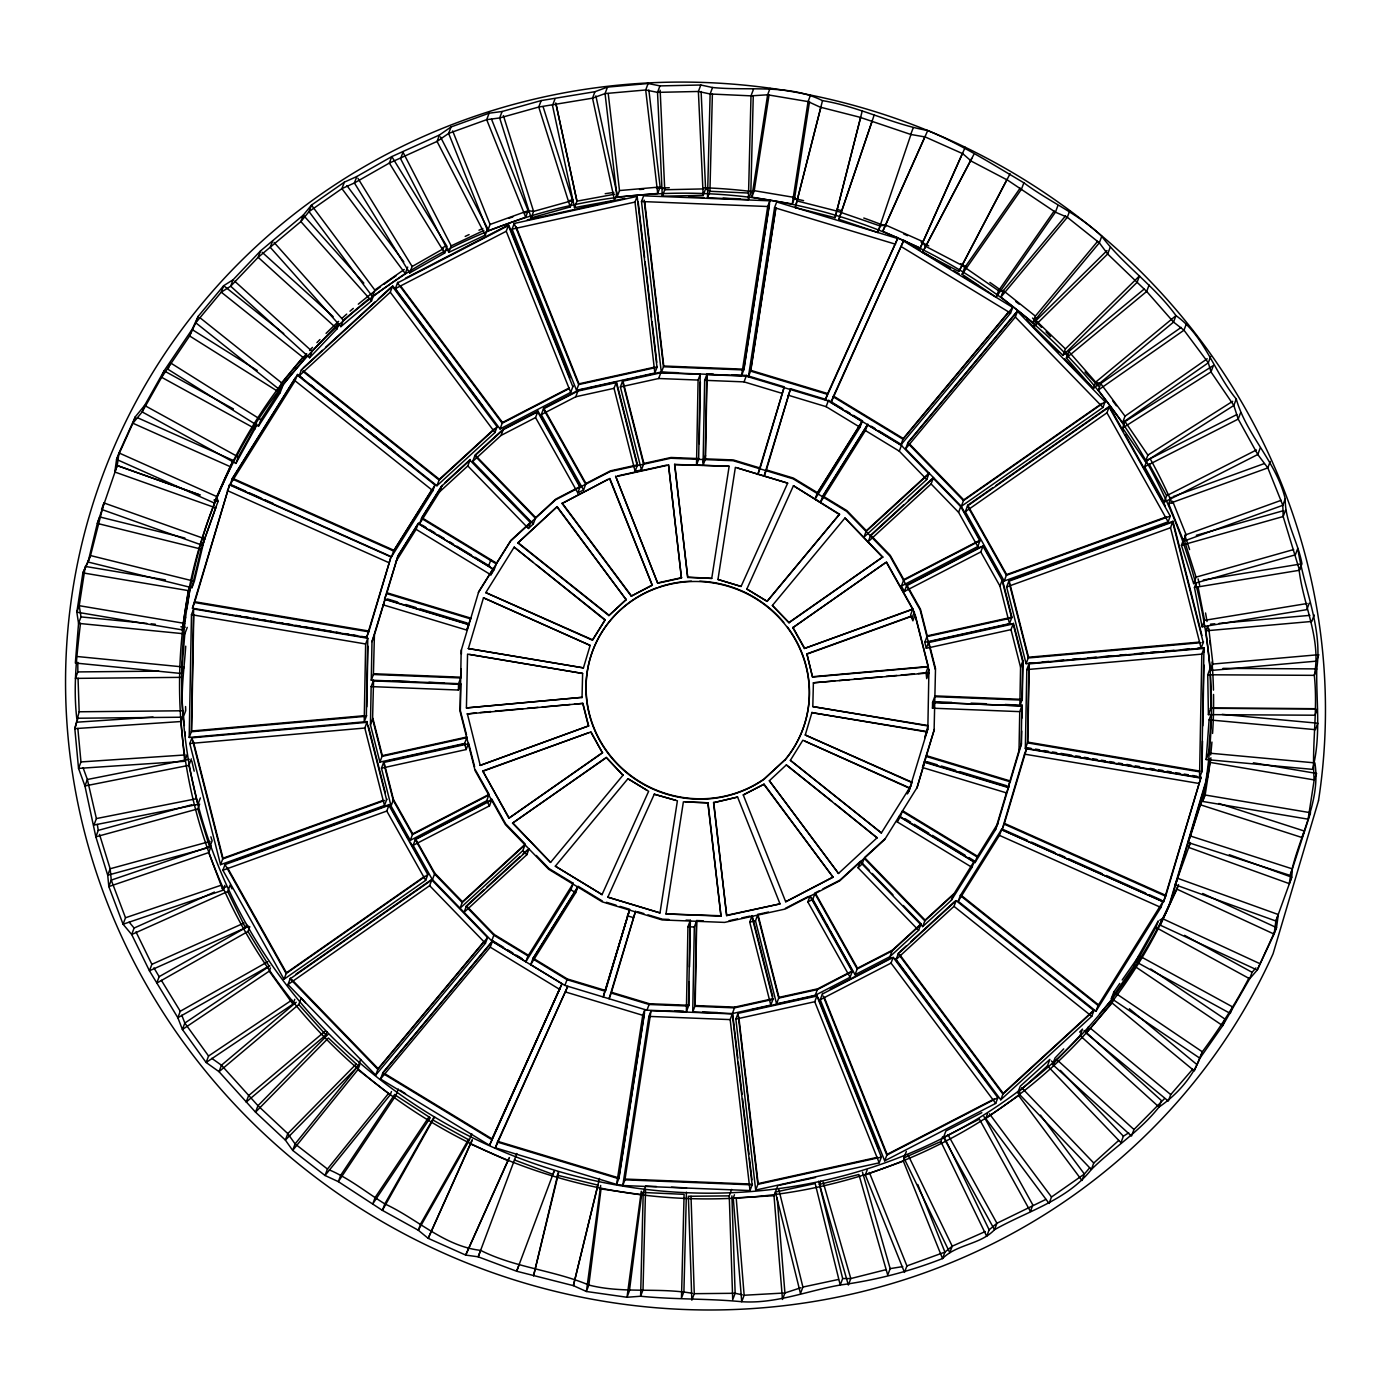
<?xml version="1.0" encoding="UTF-8"?>
<svg xmlns="http://www.w3.org/2000/svg" width="1391" height="1391" viewBox="0 0 1391 1391"><rect width="100%" height="100%" fill="white"/><g stroke="black" fill="none" stroke-linecap="round" stroke-linejoin="round"><path stroke-width="1.5" d="M386.611 799.773L366.963 722.329L191.958 737.821L189.802 743.524L220.56 864.68L384.472 805.476L364.807 728.032L367.241 721.564L189.193 737.456L191.471 614.683L193.61 608.98L367.78 638.278L366.337 716.261L191.332 731.753L193.61 608.98M189.193 737.456L191.628 730.988L193.766 614.683M367.78 638.278L365.642 643.981L364.199 721.964L366.633 715.496M366.789 706.837L367.902 646.172M373.57 680.129L372.579 719.095L382.056 756.391L466.75 737.734L464.611 743.437L379.917 762.094L370.441 724.798L371.154 686.598L373.292 680.894L460.56 684.337M461.116 668.775L460.96 677.191L458.543 683.659L371.275 680.216L371.988 641.634L385.064 599.086L468.958 624.403M371.154 686.598L458.421 690.04L458.543 683.659M461.395 654.031L461.464 649.806M466.42 707.932L582.168 697.326L466.42 707.932L467.55 654.118L582.62 673.453L469.689 654.466M582.029 697.708L582.62 673.453M602.459 901.072L578.117 886.276L533.118 958.156L530.701 964.606L564.885 985.402L646.954 1010.196L686.372 1011.744L687.936 926.754L690.371 920.286L686.076 920.112M713.305 374.109L707.08 373.866L705.48 458.856L703.046 465.324L696.508 465.063L698.091 380.056L700.229 374.353L660.795 372.805L622.525 381.238L643.598 464.229M690.092 921.051L688.51 1006.041L649.11 1004.493L611.223 993.052L635.617 911.088M698.647 459.36L700.229 374.353M686.372 1011.744L688.806 1005.276L689.24 981.907M689.501 967.041L690.371 920.286M699.221 443.729L700.351 382.09M692.735 1012.005L695.17 1005.537L734.778 1007.101L773.222 998.634L770.805 1005.084L732.344 1013.57L692.735 1012.005L694.318 926.997L696.735 920.546L703.237 920.79M703.046 465.324L704.663 380.317L707.08 373.866M696.456 921.294L694.874 1006.302L734.5 1007.866L772.944 999.381L751.87 916.391M695.17 1005.537L696.735 920.546M927.884 725.946L812.813 706.593L813.387 682.807L834.809 680.912M926.945 731.979L811.892 712.644L927.084 731.596L924.806 737.682L928.023 725.563L812.813 706.593M912.722 609.345L804.433 648.467L792.8 627.706L886.502 561.999L912.861 608.962L910.566 615.048L912.879 620.803L915.156 614.718L928.301 666.463L926.006 672.548L926.719 678.652L928.997 672.566L918.303 673.522M804.833 741.107L909.523 787.845L907.245 793.913L908.897 791.27L927.832 729.04L928.927 669.871L914.252 612.092L886.363 562.381M1005.137 704.507L1022.159 705.185L1019.742 711.636L932.474 708.193L932.579 702.368L935.013 695.9L1022.281 699.343L1022.994 660.795L1013.43 623.168M997.573 824.185L1008.858 786.419L1006.423 792.87L922.529 767.536L924.128 762.164L1008.023 787.497L1019.012 750.427L1019.742 711.636M932.579 702.368L1019.846 705.811L1020.559 667.263L1010.996 629.636L1013.152 623.933L928.44 642.59M1021.168 744.724L1021.881 705.933L934.613 702.49M926.267 756.461L1010.162 781.794L1021.446 743.959L1021.69 731.04M1021.933 718.104L1022.159 705.185M1202.52 741.02L1201.963 771.414L1199.529 777.882L1025.341 748.584L1026.819 669.593L1029.236 663.142L1033.565 662.759M1025.341 748.584L1027.775 742.133L1029.236 663.142M1199.529 777.882L1201.824 654.118L1204.241 647.65L1197.773 648.223M1201.668 772.179L1203.963 648.415L1028.957 663.89L1027.497 742.881L1199.546 771.814M1202.798 725.824L1203.928 665.02M1204.171 651.996L1204.241 647.65M656.396 1186.506L645.633 1186.019L643.216 1192.47L640.608 1296.238L627.011 1297.264L586.411 1291.491L573.388 1285.649L516.652 1271.235L478.191 1256.821L465.689 1255.082L428.185 1238.338L418.291 1230.218L382.386 1210.361L338.326 1181.637L325.025 1175.482L292.684 1150.392L285.364 1140.081L255.527 1112.157L219.03 1071.679L206.129 1062.481L182.412 1029.496L177.839 1017.725L149.446 970.779L131.693 934.509L123.069 924.233L108.828 886.571L107.716 875.217L95.84 836.826L84.938 785.967L78.539 768.406L74.818 728.641L79.165 711.775L78.052 678.217M645.528 1190.331L643.025 1289.77L640.608 1296.238C674.305 1299.629 708.262 1298.464 741.733 1301.715C775.917 1303.976 807.128 1290.831 840.234 1285.023C874.956 1280.329 909.766 1271.461 942.524 1258.559C956.869 1244.093 980.516 1244.667 994.513 1229.714C1027.41 1211.074 1067.053 1200.311 1091.344 1169.501C1113.356 1147.679 1139.664 1131.596 1159.016 1107.045C1178.351 1093.848 1195.043 1074.408 1202.328 1051.787C1219.681 1028.262 1235.591 1003.763 1249.031 977.786M753.261 95.875L750.827 193.158L748.393 199.608L707.515 197.748L710.123 93.979L712.54 87.511C749.123 91.197 788.367 83.669 822.498 100.639C858.751 106.516 891.805 124.077 927.745 130.528C961.633 144.612 992.287 164.103 1023.863 182.812C1049.388 201.886 1078.686 213.936 1101.742 236.348C1123.685 265.212 1154.6 286.042 1175.986 315.618C1205.041 336.274 1214.239 372.458 1236.269 399.008C1246.545 435.296 1276.329 461.847 1285.232 498.83C1284.867 521.503 1297.994 541.725 1301.959 563.772L1299.524 570.24L1283.163 516.53L1282.815 505.298L1267.827 467.898L1257.777 454.509L1238.199 419.091L1233.834 405.476L1210.987 371.919L1208.31 362.79L1183.984 330.206L1173.552 322.086L1146.671 291.467L1107.671 253.997L1099.325 242.816L1067.314 217.292L1055.421 212.18L1007.658 180.187L971.301 161.147L962.815 153.723L925.311 136.996L910.722 134.44L859.847 117.244L820.064 107.107L808.084 101.595L767.641 94.797L751.001 95.857L710.123 93.979L698.386 91.476L657.526 92.362L645.702 89.98L605.05 93.58L592.531 98.17L538.752 107.037L499.665 117.957L486.694 119.661L448.632 133.414L437.052 141.43L389.358 163.06L354.409 182.969L341.925 188.62L309.028 211.588L300.873 221.586L258.152 257.318L230.663 286.216L221.256 292.162L195.766 322.782L189.611 335.961L161.652 377.309L142.178 411.927L132.893 423.229L116.566 459.413L114.81 472.001L215.64 507.871L218.074 501.403L216.718 496.552L233.045 460.369L137.274 417.63M712.383 93.997L709.932 191.28L707.515 197.748M686.424 1192.209L683.92 1291.648L681.486 1298.116L684.094 1194.347L643.216 1192.47M748.393 199.608L751.001 95.857L753.435 89.389M705.202 459.621L706.802 374.614L746.185 376.179L828.254 400.956L862.159 421.577L817.16 493.457M1193.634 583.594L1196.069 577.143L1183.863 538.839L1181.428 545.289L1193.634 583.594L1295.369 554.835L1297.786 548.367C1303.75 588.636 1322.893 627.706 1316.738 668.897C1316.182 702.177 1321.259 736.9 1312.478 769.362L1206.171 759.538L1209.109 719.86L1210.935 715.009M1206.171 759.538L1208.588 753.07L1211.074 719.651M1190.418 842.546L1188.61 847.397L1289.301 883.65C1294.708 843.137 1321.52 805.128 1314.895 762.894L1208.588 753.07M1119.79 983.437L1113.808 992.026L1111.374 998.477L1199.911 1058.255L1222.689 1025.654L1249.674 978.777L1257.238 970.031L1274.086 934.091L1275.895 921.016L1291.735 877.199L1292.361 868.888L1310.548 812.727L1205.145 795.009L1200.12 804.693L1188.07 842.511L1289.926 875.339L1292.361 868.888L1190.505 836.043L1188.07 842.511M185.559 706.541L185.698 710.749L183.264 717.2L76.748 718.243C73.062 685.972 76.818 654.987 80.487 623.168M190.098 585.75L188.289 590.601L82.886 572.883L88.085 562.034L191.923 587.732L201.156 549.115L204.825 538.821L103.977 502.951L90.519 555.565L82.886 572.883L76.818 612.162L78.557 623.377L75.34 663.038L181.595 673.522L184.812 633.861L187.246 627.393M183.264 717.2C180.326 692.892 184.151 670.201 185.716 646.189M600.669 1185.48L586.411 1291.491L588.845 1285.041L601.068 1188.679M641.268 1191.252L627.011 1297.264L629.428 1290.813L641.947 1192.313M1278.312 914.548L1275.895 921.016L1175.204 884.763L1177.621 878.295L1278.312 914.548L1276.521 927.623L1274.086 934.091L1176.977 889.179L1178.194 885.945M203.59 542.646L194.357 581.282L90.519 555.565L88.085 562.034L97.318 523.416L117.227 465.55L119 452.944L135.327 416.761L144.612 405.459L164.086 370.841L192.045 329.493L198.2 316.313L223.673 285.694L233.097 279.747L260.586 250.849L303.308 215.118L311.462 205.12L344.359 182.151L356.826 176.518L391.793 156.592L439.486 134.979L451.067 126.946L489.128 113.193L502.099 111.506L541.169 100.587L594.948 91.702L607.484 87.111L648.119 83.512L659.96 85.894L700.821 85.007L712.54 87.511M165.425 579.891L85.303 566.415L79.235 605.694L76.818 612.162L182.221 629.88L188.289 590.601M182.221 629.88L185.612 617.221M186.881 608.945L190.393 586.202M809.527 101.526L794.713 197.487L792.279 203.955L751.836 197.157L767.641 94.797L770.075 88.328M751.836 197.157L754.252 190.689L769.084 94.727M616.596 1184.419L642.729 1015.291L644.868 1009.588L618.734 1178.716L497.474 1142.115L567.789 986.306L495.335 1147.818L616.596 1184.419L619.012 1177.968L644.485 1013.1M741.577 375.657L767.71 206.511L769.849 200.808L643.65 195.818L641.494 201.521L661.334 372.475L741.577 375.657L743.994 369.189L769.466 204.338M769.849 200.808L743.716 369.954L663.49 366.772L644.137 200.095M659.995 912.913L607.832 897.16L659.995 912.913L677.4 800.799L654.292 794.244L675.487 800.225M695.674 464.977L674.6 464.542L687.71 577.474L711.74 578.413L729.145 466.298L704.037 465.307M752.444 1184.106L750.01 1190.557L622.785 1185.532L648.919 1016.404L651.058 1010.701L732.309 1013.9L752.148 1184.854L624.924 1179.829L651.058 1010.701M775.691 208.407L750.549 371.119L827.367 394.314L897.682 238.522L776.682 201.973L774.544 207.676L748.41 376.822L750.827 370.354L775.969 207.642M708.036 802.816L720.99 916.13L665.976 913.957L683.381 801.842L708.036 802.816L685.433 801.929M787.671 483.146L741.073 586.446L717.965 579.473L735.37 467.359L787.671 483.146L737.386 467.967M792.279 203.955L808.084 101.595L810.518 95.127M1253.378 762.807L1316.616 773.448L1314.182 779.916L1308.114 819.177L1202.711 801.459L1209.996 758.964M1210.9 757.799L1205.145 795.009L1202.711 801.459M182.777 716.678L180.969 721.529L74.818 728.641L78.018 718.017M558.382 1171.952L533.518 1275.93L558.608 1172.926M599.486 1178.438L573.388 1285.649L598.008 1184.732M860.733 117.053L835.087 217.709L795.304 207.572L822.498 100.639M820.951 106.916L795.304 207.572M835.087 217.709L862.281 110.776M192.427 608.232L194.862 601.764L369.05 631.062L366.615 637.513L192.427 608.232L229.498 484.885L390.975 556.939L368.754 631.81L194.584 602.529L229.498 484.885M366.615 637.513L390.975 556.939M384.559 599.278L386.994 592.809L470.871 618.143L468.454 624.594L384.559 599.278L398 555.722L418.552 522.894M374.127 635.93L385.342 598.321M398 555.722L386.698 593.574L470.593 618.891M382.925 604.789L466.802 630.106L468.454 624.594M468.384 648.554L483.477 597.8L590.149 645.407L583.438 667.889L468.384 648.554L583.438 667.889M759.938 468.819L784.037 387.602L757.782 474.522L760.216 468.054L733.405 459.952L705.48 458.856M530.701 964.606L575.7 892.726L577.839 887.023L532.84 958.921L567.024 979.699L605.381 991.279L629.48 910.079L603.225 996.982L629.149 911.401M635.322 911.835L609.084 998.755L611.501 992.287L649.388 1003.728L688.806 1005.276M826.55 399.6L790.523 388.715L763.989 476.383L766.424 469.932L793.392 478.069L817.439 492.692L815.004 499.16L820.412 502.429L865.411 430.549L867.549 424.846L901.438 445.468L928.892 473.809L866.071 531.466M766.145 470.68L790.523 388.715M911.922 782.611L805.25 735.004L812.031 712.262M908.897 791.27L912.061 782.229L805.25 735.004M916.86 788.158L934.109 730.084L935.517 668.549L928.736 641.842L926.302 648.293L1010.996 629.636M924.963 761.086L917.156 787.393L884.676 839.573L839.764 880.799L785.15 909.053L724.572 922.407L662.168 919.938L602.181 901.837L548.697 869.305L505.35 824.585L475.131 770.701L460.056 711.357L461.186 650.571L478.713 591.731L493.336 568.38M924.128 762.164L934.387 729.336M974.935 862.646L977.351 856.178L902.568 810.692L900.133 817.16L974.935 862.646L995.434 829.888L1006.423 792.87M1002.042 829.836L1004.458 823.368L1165.954 895.439L1163.519 901.907L1002.042 829.836L1024.506 754.131L1026.941 747.663L1031.183 748.375M1026.941 747.663L1004.18 824.133L1165.658 896.204L1201.111 776.96L1163.519 901.907M1190.505 836.043L1202.554 798.225M1065.61 215.814L1003.346 290.597L1000.929 297.065L1032.922 322.59L1035.356 316.122L1003.346 290.597L998.564 290.719L961.32 264.986L924.945 245.964L922.685 241.547L885.18 224.803L880.225 226.02L877.791 232.471L838.895 219.309L874.261 114.792M872.192 120.93L838.895 219.309M877.791 232.471L911.088 134.092M103.977 502.951L101.56 509.419L202.391 545.272L215.64 507.871M215.97 507.315L202.391 545.272M1175.204 884.763L1190.331 842.911M135.327 416.761L132.893 423.229L230.61 466.837L214.284 503.02L116.566 459.413L119 452.944L216.718 496.552L214.284 503.02M114.81 472.001L117.227 465.55L199.921 494.953L117.227 465.55M184.638 623.411L79.235 605.694L80.991 616.909L78.557 623.377L184.812 633.861M198.2 316.313L195.766 322.782L279.139 389.306L304.629 358.687L306.455 353.836M77.792 662.325L77.844 671.923L75.41 678.391L181.943 677.347M233.097 279.747L230.663 286.216L309.584 357.748L337.074 328.85L338.9 323.999M260.586 250.849L258.152 257.318L337.074 328.85M272.671 240.852L270.254 247.32L340.865 326.642L371.501 300.925L373.936 294.457M77.844 728.449L80.974 761.938L78.539 768.406L184.69 761.294L187.107 754.826M83.095 767.797L87.372 779.499L96.396 818.569L93.962 825.037L197.922 804.398L200.356 797.947M230.61 466.837L233.045 460.369M238.33 456.961L144.612 405.459L142.178 411.927L235.914 463.429L238.33 456.961L256.779 424.168M97.335 824.463L98.257 830.375L95.84 836.826L197.835 808.901L199.643 804.068M435 485.024L393.67 551.045L232.193 478.991L297.222 375.083L435 485.024L432.862 490.71L391.514 556.748L230.037 484.694L232.471 478.226L295.222 377.969M191.923 587.732L194.357 581.282M344.359 182.151L341.925 188.62L405.268 273.523L372.388 296.492L309.028 211.588L311.462 205.12L374.805 290.024L372.388 296.492M235.914 463.429L256.587 425.576M260.917 419.717L170.432 362.842L167.998 369.31L258.483 426.185L260.917 419.717L282.529 386.368L281.573 382.838L199.869 317.652M356.826 176.518L354.409 182.969L409.719 272.949L444.685 253.04L447.12 246.572L391.793 156.592L389.358 163.06L444.685 253.04M279.139 389.306L281.573 382.838L303.029 357.052M258.483 426.185L280.095 392.818L282.529 386.368M181.595 673.522L184.029 667.054M230.037 484.694L295.083 380.786L297.222 375.083M301.308 370.128L392.436 286.494L497.109 426.794L494.97 432.497L436.948 485.755L299.169 375.831L301.604 369.363M309.584 357.748L312.001 351.297L338.048 323.912M340.865 326.642L343.299 320.191L369.084 298.526M99.509 834.409L110.15 868.766L111.263 880.103L125.503 917.764L123.069 924.233L222.977 890.24L224.803 885.406M197.922 804.398L188.898 765.328L191.332 758.877M214.457 892.066L134.11 928.04L131.693 934.509L227.689 891.509L230.124 885.041L232.001 888.866M439.486 134.979L437.052 141.43L485.268 235.114L448.806 252.345L400.573 158.661L403.007 152.193L451.223 245.877L448.806 252.345M451.067 126.946L448.632 133.414L487.632 230.906L525.694 217.17L528.128 210.702L491.51 119.174M299.169 375.831L390.28 292.197L392.714 285.729L409.51 308.246M573.127 385.933L570.693 392.384L500.047 428.95L395.357 288.632L397.791 282.182M405.268 273.523L407.702 267.072M409.719 272.949L412.153 266.498L443.433 248.676M243.964 923.085L151.88 964.328L149.446 970.779L245.459 927.797L246.676 924.563M248.537 926.076L159.148 976.673L156.714 983.141L247.963 931.483L249.789 926.632M210.058 841.416L110.15 868.766L107.716 875.217L209.711 847.31L212.127 840.842L210.876 836.791M222.977 890.24L208.737 852.579L210.563 847.728M489.128 113.193L486.694 119.661L525.694 217.17M502.099 111.506L499.665 117.957L531.153 217.865L570.24 206.946L572.657 200.495L543.099 106.69M220.56 864.68L222.995 858.212L193.297 741.229M222.873 870.262L225.029 864.559L388.924 805.354L427.819 874.643L425.681 880.347L284.025 979.247L222.873 870.262L386.785 811.057L389.219 804.589L408.137 838.304M267.802 961.703L180.274 1011.257L177.839 1017.725L269.089 966.067L247.963 931.483M485.268 235.114L487.702 228.646L440.46 136.892M487.632 230.906L490.067 224.455L452.649 130.928M541.169 100.587L538.752 107.037L570.24 206.946M554.939 99.057L552.505 105.525L574.518 207.624L614.526 200.269L616.961 193.801L595.852 95.875M395.357 288.632L506.237 231.271L508.671 224.803L569.893 377.865M657.282 366.563L654.848 373.014L576.535 390.28L512.079 229.167L514.218 223.464L637.165 196.374L657.004 367.311L578.673 384.577L514.218 223.464M391.514 556.748L393.949 550.297L431.836 489.754M291.832 1000.077L208.563 1056.03L206.129 1062.481L292.945 1004.163L294.77 999.312M531.153 217.865L533.588 211.397L503.386 115.575M371.988 641.634L374.405 635.183L373.414 674.513L460.682 677.956M416.118 529.345L418.256 523.642L493.057 569.128L490.901 574.831L416.118 529.345L395.566 562.19M419.369 524.146L421.803 517.678L442.025 485.389L439.591 491.84L419.369 524.146L494.17 569.632L490.901 574.831M436.948 485.755L439.382 479.304L494.257 428.915M371.275 680.216L373.692 673.748L460.96 677.191M594.948 91.702L592.531 98.17L614.526 200.269M269.889 965.893L184.829 1023.046L182.412 1029.496L269.228 971.179L270.445 967.945M607.484 87.111L605.05 93.58L617.065 197.035L657.7 193.436L660.134 186.968L648.867 89.98M370.441 724.798L372.875 718.33L382.334 755.643L379.917 762.094M439.591 491.84L467.811 465.933L470.245 459.482L445.155 482.503M467.811 465.933L528.424 528.476L533.275 524.007L472.679 461.482L474.835 455.779L503.194 429.732L537.691 411.875L579.96 487.215M284.025 979.247L286.459 972.778L424.568 876.365M574.518 207.624L576.952 201.156L555.826 103.23L576.952 201.156L614.857 194.184M487.58 937.569L377.865 1069.401L290.128 978.847L431.766 879.964L487.58 937.569L485.442 943.272L375.726 1075.104L287.989 984.55L290.406 978.082M500.047 428.95L502.481 422.481L569.302 387.898M472.679 461.482L501.056 435.435L503.49 428.967L537.987 411.127L580.256 486.45L577.821 492.918L535.552 417.578L537.987 411.127M381.464 768.197L383.881 761.746L393.479 799.547L412.744 833.852L410.31 840.32L391.062 805.998L381.464 768.197L466.159 749.54L468.593 743.072L474.609 766.754M296.213 1002.25L221.465 1065.21L219.03 1071.679L298.769 1004.511L301.204 998.06L305.481 1002.859M648.119 83.512L645.702 89.98L657.7 193.436M384.472 805.476L386.907 799.008M617.065 197.035L619.499 190.567L608.232 93.58M659.96 85.894L657.526 92.362L662.307 196.218L703.168 195.331L705.585 188.863L701.116 91.51M391.062 805.998L393.479 799.547M541.273 414.622L543.707 408.154L578.204 390.297L575.77 396.765L541.273 414.622L583.542 489.962L577.821 492.918M488.484 566.172L490.919 559.721M466.802 630.106L469.236 623.655M483.477 597.8L590.149 645.407M494.17 569.632L496.587 563.164L510.897 540.334L530.84 522.008L526.407 517.435M605.172 619.777L592.479 640.225L485.789 592.618L592.618 639.843L605.172 619.777L536.074 564.642M654.848 373.014L635.009 202.078L637.443 195.609M325.025 1031.253L248.606 1095.621L246.172 1102.089L325.911 1034.921L327.128 1031.687M458.421 690.04L460.856 683.59L460.351 710.592L466.524 734.935M532.701 561.947L514.166 547.15L605.033 620.16M517.852 542.959L557.165 506.637L626.176 599.695L608.875 615.587L517.852 542.959L557.165 506.637M576.535 390.28L578.969 383.829L516.113 226.733M528.424 528.476L530.562 522.773L469.967 460.23L441.729 486.137L421.525 518.443L496.309 563.929M533.275 524.007L535.709 517.556L555.809 499.091L580.256 486.45M415.561 838.895L434.844 873.252L432.41 879.721L413.127 845.345L415.561 838.895L491.927 799.373L505.646 823.82L525.311 844.111L462.49 901.768L460.056 908.236L522.877 850.579L525.016 844.876L462.195 902.533L434.566 874.017L415.283 839.642L491.649 800.138M700.821 85.007L698.386 91.476L703.168 195.331M475.878 712.853L467.185 714L582.933 703.394L574.379 704.142M662.307 196.218L664.742 189.75L660.151 90.224M562.068 503.472L609.832 478.469L652.257 585.281L631.236 596.165L562.068 503.472L607.919 479.443M356.148 1064.098L287.798 1133.613L285.364 1140.081L358.269 1065.923L360.704 1059.455M358.982 1064.915L295.101 1143.924L292.684 1150.392L357.904 1069.696L359.73 1064.845M641.442 469.932L620.386 386.941L622.803 380.473L643.877 463.464L641.442 469.932L635.113 471.323L614.04 388.332L616.474 381.864L588.271 388.089M287.989 984.55L429.628 885.667L431.766 879.964M388.611 1093.361L327.459 1169.031L325.025 1175.482L390.245 1094.787L391.462 1091.552M583.542 489.962L585.976 483.494L610.423 470.836L637.547 464.855L616.474 381.864M588.636 725.876L480.225 765.38L588.636 725.876L582.933 703.394M482.607 771.379L591.036 731.892L602.459 752.879L508.897 818.221L482.747 770.997L588.984 732.622M375.726 1075.104L378.143 1068.636L483.703 941.811M561.999 983.802L491.684 1139.594L382.664 1073.296L492.397 941.464L561.999 983.802L489.528 1145.297L380.525 1078.999L382.96 1072.548L492.675 940.716L503.664 947.393M410.31 840.32L486.676 800.799L488.815 795.096L412.449 834.617L393.201 800.294L383.603 762.494L468.298 743.837M413.127 845.345L489.493 805.841L491.927 799.373M657.717 583.246L615.674 476.348L657.717 583.246L681.451 578.03L668.497 464.716L681.451 578.03M620.386 386.941L658.656 378.508L661.073 372.04L644.972 375.587M661.334 372.475L663.768 366.007L644.676 201.469M483.738 890.031L466.472 905.889L464.038 912.34L526.859 854.683L528.997 848.979L466.176 906.636L493.857 935.204L528.006 955.965L573.283 883.32L548.976 868.54L536.317 855.482M394.696 1094.404L340.76 1175.186L338.326 1181.637L395.861 1095.482L398.295 1089.014M635.113 471.323L637.547 464.855M508.897 818.221L602.599 752.514M623.203 774.943L550.575 862.42L512.531 823.142L606.233 757.434L623.064 775.326L606.233 757.434M608.875 615.587L626.315 599.312M573.283 883.32L570.849 889.788L525.85 961.668L491.701 940.907L494.135 934.439L466.472 905.889M380.525 1078.999L490.241 947.167L492.675 940.716M433.714 1117.582L384.82 1203.893L382.386 1210.361L434.618 1117.06M631.236 596.165L652.414 584.898M696.508 465.063L698.943 458.595L671.001 457.483L643.877 463.464M550.575 862.42L512.67 822.759M703.15 462.09L705.567 455.622M555.322 866.176L602.042 894.587L555.322 866.176L627.95 778.717L646.902 790.244M525.85 961.668L528.284 955.2L494.135 934.439M704.663 380.317L744.046 381.882L746.463 375.414L784.315 386.837M468.558 1139.316L420.725 1223.75L418.291 1230.218L469.323 1140.151L471.74 1133.7M472.279 1139.559L428.185 1238.338L471.966 1140.829M729.145 466.298L674.6 464.542M687.71 577.474L674.739 464.159M489.528 1145.297L559.617 988.949M627.95 778.717L648.641 791.288L602.042 894.587M495.335 1147.818L497.752 1141.35L619.012 1177.968M711.74 578.413L687.85 577.091M564.885 985.402L567.319 978.951L533.118 958.156M717.965 579.473L741.073 586.446M508.897 1158.268L465.689 1255.082L509.454 1157.555M514.618 1159.555L478.191 1256.821L480.625 1250.37C514.879 1267.653 553.966 1270.279 588.845 1285.041C622.872 1293.786 657.926 1287.284 692.196 1293.282M516.878 1153.504L514.461 1159.972L552.923 1174.369L554.14 1171.135M910.722 134.44L913.157 127.972M746.845 589.019L767.171 601.381L746.845 589.019L793.444 485.72L839.555 514.201L767.171 601.381M965.232 147.272L920.251 247.998L882.763 231.271L925.085 136.422M793.444 485.72L839.416 514.583M927.745 130.528L882.763 231.271M815.004 499.16L860.003 427.28L826.115 406.659L828.549 400.191L842.824 408.884M831.053 402.503L833.487 396.052L903.281 438.495L900.846 444.946L831.053 402.503L903.802 240.26L920.459 250.38M750.827 370.354L827.662 393.549L825.228 400.017L897.977 237.757L887.719 234.662M553.827 1171.935L516.652 1271.235L519.086 1264.767M772.37 605.468L789.045 622.699L772.37 605.468L844.98 518.008L882.763 556.991L789.045 622.699M820.412 502.429L822.55 496.726L867.549 424.846M665.976 913.957L721.129 915.765M920.251 247.998L962.589 153.149M713.566 802.694L737.578 797.06L780.021 903.872L726.676 915.626L713.566 802.694L737.578 797.06M1010.092 173.719L958.886 271.454L922.529 252.414L971.7 158.487M860.003 427.28L862.437 420.812L853.518 415.387M646.954 1010.196L649.388 1003.728M792.8 627.706L884.746 563.233M973.735 154.697L922.529 252.414M844.98 518.008L882.624 557.374M743.263 794.939L764.094 784.176L833.105 877.234L785.706 901.768L743.263 794.939L764.094 784.176M804.433 648.467L912.861 608.962M928.162 666.845L812.535 677.069L806.884 653.84L911.07 616.196M958.886 271.454L1007.049 179.422M769.345 780.751L838.495 873.444L769.345 780.751L786.332 764.911L831.835 801.233M1057.855 205.729L1055.421 212.18L996.13 297.187L962.137 274.27L964.572 267.802L1020.159 188.115M866.367 530.701L863.933 537.169L926.754 479.512L929.188 473.044L866.367 530.701L846.876 510.601L822.829 495.978L867.828 424.081M812.535 677.069L806.884 653.84M622.785 1185.532L625.22 1179.064L750.288 1184.019M926.754 479.512L899.299 451.171L901.716 444.703M813.387 682.807L928.858 672.948M726.676 915.626L713.705 802.311M785.011 760.042A112.149 108.376 20.6 0 0 723.772 585.107A112.149 108.376 20.6 0 0 588.184 709.566A112.149 108.376 20.6 0 0 764.024 779.308L785.15 759.66A112.149 108.376 20.6 0 0 787.602 627.237M903.663 504.898L870.696 535.17L868.262 541.638L931.083 483.964L933.517 477.513L908.375 500.569M786.332 764.911L877.199 837.921L835.209 803.911M1105.097 401.756L963.459 500.638L907.767 443.155L1017.482 311.323L1105.097 401.756L1102.959 407.459L961.32 506.341L905.611 448.858L908.045 442.39L1016.369 312.227M790.366 760.338L881.372 832.948L790.366 760.338L802.85 740.238L909.384 788.21M1023.863 182.812L1021.429 189.263L962.137 274.27M770.805 1005.084L749.732 922.094L752.166 915.626L772.7 996.547M776.561 1003.815L778.977 997.364L817.647 988.827L852.527 970.796L850.092 977.264L815.23 995.295L776.561 1003.815L755.487 920.825L757.921 914.374L768.493 912.027M996.13 297.187L998.564 290.719L1054.152 211.032M732.344 1013.57L734.778 1007.101M750.01 1190.557L730.171 1019.603L732.605 1013.152L737.804 1058.029M735.856 1019.099L738.012 1013.396L816.9 996.026L881.355 1157.138L879.199 1162.841L755.696 1190.053L735.856 1019.099L814.743 1001.729L817.178 995.26L750.74 1009.901M780.021 903.872L726.815 915.243M901.403 586.063L903.837 579.595L980.203 540.091L961.007 505.889L958.59 512.357L977.769 546.541L901.403 586.063L904.428 591.453L980.794 551.931L982.933 546.228L1002.094 580.36L1011.64 617.952L926.928 636.626M785.706 901.768L833.244 876.869M904.428 591.453L906.862 584.985L981.316 546.454M900.846 444.946L1010.562 313.114L1012.7 307.411L903.524 241.008L833.192 396.8L902.985 439.243L1012.7 307.411M905.611 448.858L1015.343 317.026L1017.76 310.558L1023.811 316.8M912.113 617.795L914.252 612.092M850.092 977.264L807.823 901.924L809.962 896.221L852.231 971.561L817.369 989.592L778.699 998.112L757.626 915.122M1069.749 210.823L1067.314 217.292L1000.929 297.065M807.823 901.924L812.779 899.351L815.213 892.9L819.038 890.918M961.32 506.341L963.754 499.891L1101.846 403.46M1063.002 355.383L1065.436 348.915L1139.507 275.887L1137.09 282.338L1063.002 355.383L1033.6 327.041L1036.017 320.573L1107.027 250.589M1170.283 516.113L1006.371 575.318L967.458 505.994L1109.096 407.094L1170.283 516.113L1168.127 521.816L1004.215 581.021L965.319 511.697L967.753 505.229L992.531 487.928M926.302 648.293L924.789 642.329L927.223 635.861L920.442 609.188L906.862 584.985M731.892 1195.895L735.144 1293.282L732.709 1299.75L729.249 1195.877L731.666 1189.409M691.014 1196.312L694.265 1293.682L691.831 1300.15L688.371 1196.277L729.249 1195.877M926.771 675.574L928.927 669.871M977.769 546.541L979.907 540.838L960.729 506.654L933.222 478.261L870.401 535.935M736.204 1198.016L744.15 1295.247L741.733 1301.715L733.248 1197.999L734.448 1194.765M812.779 899.351L855.048 974.691L889.944 956.643L918.634 930.301L858.038 867.758L860.194 862.055L922.685 926.58L951.409 900.22L971.979 867.358L974.413 860.89L968.936 857.569M815.23 995.295L817.647 988.827M1101.742 236.348L1099.325 242.816L1032.922 322.59M822.377 994.009L893.161 957.391L997.851 1097.69L995.713 1103.393L884.693 1160.842L820.238 999.712L822.672 993.244M932.474 708.193L934.891 701.725L951.931 702.403M1064.602 358.895L1093.309 388.524L1095.673 382.125L1175.986 315.618L1173.552 322.086L1093.239 388.593L1066.358 357.974L1068.775 351.506L1144.08 289.154M925.676 734.744L927.832 729.04M755.696 1190.053L758.13 1183.602L738.795 1016.925M1110.105 247.546L1107.671 253.997L1033.6 327.041M971.979 867.358L897.178 821.872L899.334 816.169L974.117 861.655M922.529 767.536L924.667 761.833L1008.562 787.167M924.789 642.329L1009.483 623.655L999.938 586.063L1002.094 580.36M855.048 974.691L857.482 968.223L892.379 950.175L921.068 923.833L903.333 905.524M1004.215 581.021L1006.649 574.57L1166.51 516.826M777.152 1197.894L784.924 1292.969L782.49 1299.437L774.005 1195.721L777.847 1185.567M1203.528 641.738L1201.111 648.206L1026.106 663.681L1006.615 586.95L1009.049 580.482L1172.961 521.277L1201.946 635.513M1009.483 623.655L1011.918 617.204L1002.911 581.681M1210.726 356.322L1208.31 362.79L1122.589 422.638L1098.281 390.054L1100.698 383.586L1181.168 327.407M889.944 956.643L892.379 950.175M820.238 999.712L891.022 963.094L893.161 957.391M1149.105 284.999L1146.671 291.467L1066.358 357.974M1093.917 1010.596L1002.928 1094.108L898.238 953.809L956.139 900.655L1093.917 1010.596L1091.761 1016.299L1000.772 1099.812L896.1 959.512L898.516 953.044M965.319 511.697L1106.958 412.797L1109.096 407.094M823.107 1182.054L850.788 1278.555L848.354 1285.006L819.508 1184.402L820.725 1181.168M918.634 930.301L921.068 923.833M922.685 926.58L925.119 920.112L953.843 893.752L951.409 900.22M1020.559 667.263L1022.994 660.795M1026.106 663.681L1028.523 657.23L1009.049 580.482M1122.589 422.638L1125.023 416.17L1207.232 358.774M1122.589 428.011L1125.023 421.543L1213.421 365.468L1210.987 371.919L1122.589 428.011L1145.436 461.569L1233.834 405.476L1236.269 399.008M1019.846 705.811L1022.281 699.343M778.873 1189.705L802.903 1287.058L800.486 1293.526L775.413 1192.035L815.178 1183.532L840.234 1285.023L842.668 1278.555L818.621 1181.22M896.1 959.512L954 906.358L956.139 900.655M958.19 901.281L960.625 894.813L1098.386 1004.754L1095.969 1011.205L958.19 901.281L999.433 835.382L1001.572 829.679L1163.067 901.751M1019.012 750.427L1021.446 743.959M1008.023 787.497L1010.44 781.029L926.562 755.696M869.34 1172.457L906.915 1265.914L904.498 1272.382L865.306 1174.943L867.132 1170.092M995.434 829.888L997.869 823.42L977.073 856.943L902.272 811.457M1186.419 323.738L1183.984 330.206L1098.281 390.054M1145.436 461.569L1147.871 455.1L1232.669 401.304M1260.211 448.041L1257.777 454.509L1164.197 502.168L1144.619 466.75L1147.053 460.282L1236.808 414.57M884.693 1160.842L887.128 1154.374L994.304 1098.907M985.263 1231.557L952.226 1246.18L949.792 1252.648L903.907 1157.903L906.341 1151.435M908.219 1155.295L952.226 1246.18L944.958 1252.091L942.524 1258.559L903.35 1161.12L904.567 1157.886M1164.197 502.168L1166.632 495.7L1256.386 449.989M1285.232 498.83L1282.815 505.298L1183.637 541.186L1168.649 503.768L1171.083 497.317M862.49 1172.126L890.17 1268.627L887.736 1275.095L858.873 1174.491L819.508 1184.402M1201.111 648.206L1170.527 527.745L1172.961 521.277M903.907 1157.903L940.82 1141.559L942.646 1136.708M1045.91 1199.372L996.93 1223.263L994.513 1229.714L943.481 1137.421L945.915 1130.953L981.82 1112.678M1183.637 541.186L1186.071 534.718L1172.648 501.247M1240.633 412.623L1238.199 419.091L1144.619 466.75M1089.744 1167.745L1084.389 1174.021L1051.509 1196.99L1049.075 1203.441L985.732 1118.538L987.54 1113.687M1000.772 1099.812L1003.207 1093.361L1094.195 1009.831M1309.244 603.172L1306.81 609.641L1202.12 626.802L1194.452 587.489L1196.277 582.638M1017.829 1092.683L1020.264 1086.215L1049.875 1059.386L1047.458 1065.854L1017.829 1092.683L1091.344 1169.501L1093.761 1163.032L1118.712 1140.446M985.732 1118.538L1018.612 1095.569L1019.829 1092.335M1202.12 626.802L1204.554 620.334L1198.103 587.228M1318.824 654.674L1316.39 661.142L1210.483 670.514L1205.875 630.818L1207.701 625.967M1270.244 461.429L1267.827 467.898L1168.649 503.768M948.001 1134.726L996.93 1223.263L989.14 1229.835L986.706 1236.286L940.82 1141.559M1164.545 1098.594L1133.978 1129.509L1131.509 1136.064L1052.587 1064.48L1055.021 1058.012L1063.698 1048.884M1317.416 708.749L1314.999 715.217L1208.414 714.626L1207.736 674.774L1210.153 668.306M1210.483 670.514L1212.917 664.046L1208.796 628.523M1052.587 1064.48L1080.059 1035.565L1082.494 1029.097L1079.607 1032.139M1192.661 1069.192L1170.735 1094.595L1168.301 1101.063L1086.093 1033.148L1088.527 1026.697M1208.414 714.626L1210.848 708.158L1210.274 674.6M1285.58 510.062L1283.163 516.53L1181.428 545.289M1086.093 1033.148L1112.122 1002.998L1113.339 999.764M1111.374 998.477L1134.152 965.876L1136.586 959.425L1158.286 920.964L1155.851 927.432L1136.447 962.068L1230.253 1013.43L1232.687 1006.962L1138.864 955.617L1136.447 962.068M1095.969 1011.205L1160.911 907.454L1163.345 900.985L1098.108 1005.502L960.329 895.578L1001.868 828.914M1202.711 893.491L1276.521 927.623L1257.238 970.031L1160.129 925.119L1178.525 884.606M1208.779 762.181L1314.182 779.916C1311.574 745.367 1318.077 710.227 1314.304 675.348C1321.572 639.338 1303.297 605.468 1299.159 570.327L1300.968 565.476M1314.217 614.978L1311.783 621.447L1205.875 630.818M1128.675 1132.848L1123.389 1136.204L1120.955 1142.672L1047.458 1065.854M1113.808 992.026L1202.328 1051.787L1194.33 1070.896L1112.122 1002.998M1255.882 967.945L1252.091 972.309L1249.674 978.777L1155.851 927.432M1289.301 883.65L1291.735 877.199M607.832 897.16L654.431 793.861M1160.129 925.119L1176.977 889.179M397.704 556.487L418.256 523.642M478.417 592.496L510.601 541.099L555.531 499.856L610.145 471.601L670.705 458.248L733.127 460.717L793.113 478.834L846.597 511.366L889.927 556.087L920.164 609.954L935.221 669.297M485.789 592.618L514.166 547.15M817.439 492.692L862.437 420.812M881.372 832.948L911.035 785.567M897.178 821.872L900.133 817.16M974.413 860.89L953.548 894.517L924.841 920.877L864.246 858.334L862.09 864.037L858.038 867.758M429.124 1116.677L375.187 1197.442L372.753 1203.91L430.288 1117.755L395.861 1095.482M1122.189 980.012L1136.586 959.425M767.328 600.999L839.555 514.201M903.281 438.495L1008.823 311.654M1035.356 316.122L1097.603 241.339M1099.481 1013.987L1113.183 998.112M327.824 1034.643L257.961 1105.706L255.527 1112.157L328.432 1038.016L358.269 1065.923M303.203 367.902L322.382 350.289M325.581 347.35L375.135 301.864M378.335 298.943L391.114 287.207M497.109 426.794L439.087 480.051L302.995 371.467M503.49 428.967L475.113 455.013L535.709 517.556M486.885 887.145L519.869 856.873M522.999 853.987L527.711 849.658M785.15 759.66L764.163 778.925A112.149 108.376 20.6 0 1 600.077 740.516A112.149 108.376 20.6 0 1 656.917 587.784M838.495 873.444L877.338 837.538M884.972 838.808L864.524 857.569L925.119 920.112M920.79 924.598L892.083 950.94L857.204 968.988L814.935 893.648M900.081 951.618L906.341 945.863M911.035 941.551L954.852 901.333M374.805 290.024L404.242 269.489M427.819 874.643L286.181 973.544L225.029 864.559M789.201 622.316L882.763 556.991M295.727 974.378L432.062 879.199L491.701 940.907M512.531 823.142L606.093 757.817M996.078 485.459L1109.392 406.346L1123.093 430.775M1159.711 920.199L1162.546 918.651L1259.672 963.563M405.442 278.217L506.759 225.794M569.023 388.663L502.186 423.247L397.513 282.929L508.376 225.568L572.831 386.681M501.056 435.435L535.552 417.578M412.744 833.852L489.11 794.348L475.409 769.953M903.559 580.36L979.907 540.838M906.567 585.75L982.933 546.228M785.428 908.306L808.345 896.447M822.846 888.936L840.042 880.051L860.473 861.29L869.34 870.453M830.323 989.297L891.544 957.617M997.851 1097.69L886.832 1155.139L823.176 996.026M943.481 1137.421L979.386 1119.129L1030.418 1211.439L1032.835 1204.971L983.906 1116.434M451.223 245.877L483.859 230.454M222.282 888.553L226.211 886.797M865.306 1174.943L903.35 1161.12M906.915 1265.914L944.958 1252.091L917.764 1184.489M490.067 224.455L528.128 210.702L533.588 211.397L572.657 200.495M1173.1 496.587L1264.176 463.62M222.995 858.212L382.855 800.468M384.594 800.503L222.699 858.977L191.958 737.821M235.427 860.142L389.219 804.589M806.745 654.222L910.931 616.578M1006.615 586.95L1170.527 527.745M1186.071 534.718L1281.181 500.308M211.171 846.111L111.263 880.103L108.828 886.571L208.737 852.579M125.503 917.764L221.325 885.163M800.92 1287.718L784.924 1292.969L744.15 1295.247M1196.312 535.309L1283.51 510.653M1195.843 577.195L1293.63 549.549M98.257 830.375L191.923 804.728M886.015 1269.67L850.788 1278.555L842.668 1278.555M527.224 219.9L599.295 204.008M603.538 203.086L612.005 201.208M616.248 200.269L624.733 198.409M512.079 229.167L635.009 202.078M578.969 383.829L655.161 367.033M580.221 389.863L584.255 388.976M624.82 380.039L628.854 379.152M632.888 378.248L640.938 376.474M575.77 396.765L614.04 388.332M617.795 475.878L666.376 465.168M615.535 476.73L668.341 465.098M657.856 582.881L681.59 577.648M382.334 755.643L467.046 736.969M927.223 635.861L1011.918 617.204M388.124 760.807L396.591 758.947M400.834 758.008L428.358 751.94M432.601 751.001L441.069 749.14M445.294 748.202L464.351 744.011M930.857 641.373L1011.309 623.637M729.058 920.72L737.456 918.877M741.664 917.956L750.062 916.095M749.732 922.094L755.487 920.825M758.13 1183.602L877.443 1157.295M881.355 1157.138L757.852 1184.35L738.012 1013.396M779.934 1185.115L815.509 1177.516M802.903 1287.058L838.477 1279.459M189.211 759.295L87.372 779.499L84.938 785.967L188.898 765.328M96.396 818.569L196.114 798.782M1203.302 579.977L1299.455 564.207M1194.452 587.489L1299.159 570.327M1204.554 620.334L1307.105 603.52M890.17 1268.627L902.724 1266.592M619.499 190.567L660.134 186.968L663.194 188.828M1210.466 624.159L1214.795 623.777M1219.107 623.394L1309.887 615.361M191.628 730.988L364.459 715.687M1028.523 657.23L1199.216 642.12M812.692 676.704L928.301 666.463M1201.094 642.694L1028.245 657.978L1008.753 581.247L1172.665 522.042L1203.25 642.503M1042.207 661.994L1048.692 661.42M1057.334 660.655L1063.802 660.082M1072.444 659.317L1081.103 658.552M1087.571 657.978L1096.212 657.213M1102.698 656.639L1111.339 655.874M1119.981 655.109L1126.467 654.535M1135.108 653.77L1143.75 653.005M1150.235 652.431L1158.877 651.666M1165.362 651.092L1174.004 650.327M1182.646 649.562L1189.131 648.988M839.086 680.529L849.797 679.59M854.074 679.208L881.911 676.739M886.189 676.356L896.899 675.417M901.177 675.035L914.026 673.905M480.173 712.488L490.867 711.531M495.161 711.149L522.981 708.697M527.276 708.315L537.969 707.358M542.264 706.993L570.084 704.524M189.802 743.524L364.807 728.032M1026.819 669.593L1201.824 654.118M1212.917 664.046L1316.651 654.865M77.253 722.172L153.062 717.095M80.974 761.938L184.951 754.965M733.248 1197.999L774.005 1195.721M664.742 189.75L703.446 188.915M77.844 671.923L158.8 671.14M79.165 711.775L183.577 710.766M694.265 1293.682L735.144 1293.282L742.359 1294.847M1222.95 668.375L1316.738 668.897L1314.304 675.348L1207.736 674.774M1210.848 708.158L1315.295 708.732L1210.17 708.332M688.858 196.844L703.829 197.435M723.077 198.183L740.186 198.861M759.434 199.626L770.127 200.043M641.494 201.521L767.71 206.511M663.768 366.007L743.994 369.189M663.159 372.127L677.678 372.701M731.962 374.84L746.463 375.414M658.656 378.508L698.091 380.056M934.717 696.665L1021.985 700.108L1022.698 661.56L1013.152 623.933M971.074 703.15L985.976 703.742M392.731 680.894L409.771 681.573M428.915 682.32L443.816 682.911M668.897 919.434L662.446 919.19L647.997 914.826M687.936 926.754L694.318 926.997M674.861 1010.857L683.416 1011.205M702.664 1011.97L717.634 1012.561M648.919 1016.404L730.171 1019.603M748.671 193.053L709.932 191.28L705.585 188.863M671.453 1187.201L686.528 1187.879M1222.167 714.383L1317.851 723.216L1315.417 729.666L1209.109 719.86M80.991 616.909L146.872 623.411M151.115 623.829L155.357 624.246M180.865 626.767L185.125 627.185M77.774 656.569L181.908 666.845M480.625 1250.37C444.164 1246.266 417.022 1218.655 384.82 1203.893C366.424 1192.435 349.367 1178.455 329.354 1169.901M618.978 1184.68L623.255 1185.288M599.469 1188.714L640.051 1194.486M754.252 190.689L794.713 197.487L797.739 201.104L837.521 211.241L880.225 226.02M1027.775 742.133L1199.824 771.066M1035.443 749.088L1039.686 749.819M1043.928 750.531L1048.188 751.244M1052.431 751.957L1056.673 752.67M1060.933 753.383L1071.539 755.174M1075.799 755.887L1080.042 756.6M1084.284 757.313L1088.544 758.025M1092.787 758.738L1097.03 759.451M1101.289 760.164L1105.532 760.877M1109.775 761.59L1114.035 762.303M1118.277 763.033L1122.52 763.746M1126.78 764.459L1131.022 765.172M1135.265 765.885L1139.525 766.597M1150.131 768.388L1154.391 769.101M1158.633 769.814L1162.876 770.527M1167.136 771.24L1171.378 771.953M1175.621 772.666L1179.881 773.379M1184.124 774.091L1188.366 774.804M1192.626 775.517L1196.869 776.248M236.383 615.378L240.626 616.091M244.868 616.804L249.128 617.517M253.371 618.23L257.613 618.943M261.873 619.656L266.116 620.369M270.358 621.082L274.601 621.794M278.861 622.507L283.103 623.22M287.346 623.933L291.606 624.663M295.848 625.376L300.091 626.089M304.351 626.802L331.962 631.444M336.205 632.157L340.465 632.87M344.707 633.583L348.95 634.296M353.21 635.009L357.452 635.722M361.695 636.435L365.955 637.148M1026.662 748.428L1200.833 777.708M1024.506 754.131L1198.694 783.411M191.471 614.683L365.642 643.981M557.165 1175.186L597.052 1184.906M184.899 538.021L99.752 516.948L97.318 523.416L201.156 549.115M1068.775 351.506L1095.673 382.125L1100.698 383.586L1125.023 416.17M774.544 207.676L895.543 244.225M744.046 381.882L781.898 393.305M788.106 395.183L826.115 406.659M387.394 598.93L397.635 602.025M405.807 604.494L416.048 607.589M420.134 608.823L467.185 623.029M927.015 761.694L937.238 764.789M941.324 766.024L955.652 770.353M959.738 771.588L1006.806 785.793M606.372 902.255L616.109 905.193M620.021 906.376L629.758 909.314M637.687 911.696L643.877 913.574M627.341 915.782L633.183 917.538M567.319 978.951L605.659 990.514M565.65 992.009L642.729 1015.291M1218.846 803.476L1304.41 831.07L1301.976 837.521L1200.12 804.693M1229.296 854.717L1289.718 876.469M232.471 478.226L393.949 550.297M231.758 485.007L245.546 491.162M249.476 492.918L261.299 498.187M265.229 499.943L273.105 503.455M1003.833 829.801L1027.462 840.338M1031.409 842.111L1055.039 852.648M1058.968 854.404L1064.88 857.047M1068.827 858.803L1102.298 873.739M1106.245 875.495L1145.628 893.074M1149.557 894.83L1161.381 900.099M227.359 490.588L388.837 562.642M999.433 835.382L1160.911 907.454M470.749 1144.063L508.237 1160.79M1184.558 935.343L1252.091 972.309M233.445 408.954L164.086 370.841L161.652 377.309L255.388 428.811M433.401 1120.294L469.323 1140.151M924.163 252.64L938.96 261.63M942.663 263.89L950.07 268.393M953.774 270.636L959.321 274.01M963.024 276.27L977.838 285.277M901.385 246.711L1010.562 313.114M846.389 411.041L849.953 413.214M871.392 426.255L874.974 428.428M878.538 430.601L899.942 443.625M865.411 430.549L899.299 451.171M421.803 517.678L496.587 563.164M422.186 525.102L425.837 527.328M429.489 529.554L434.966 532.875M438.617 535.1L444.077 538.421M449.554 541.742L453.205 543.968M456.857 546.194L471.445 555.061M475.096 557.287L489.684 566.154M905.089 818.743L910.566 822.064M914.2 824.289L928.805 833.157M932.457 835.382L965.284 855.343M570.849 889.788L575.7 892.726M507.332 949.618L512.827 952.957M516.496 955.182L521.99 958.538M490.241 947.167L559.86 989.505M384.803 1073.661L491.962 1138.829M257.196 370.441L192.045 329.493L189.611 335.961L280.095 392.818M400.104 1090.196L405.546 1093.709M1150.74 968.988L1225.106 1019.186L1222.689 1025.654L1134.152 965.876M211.78 1058.325L221.465 1065.21L257.961 1105.706L287.798 1133.613L295.101 1143.924L327.459 1169.031M357.904 1069.696L390.245 1094.787M283.712 333.597L223.673 285.694L221.256 292.162L304.629 358.687M303.273 370.702L439.382 479.304M517.991 542.577L609.015 615.205M297.5 374.318L302.543 378.352M310.958 385.046L314.314 387.724M317.67 390.419L349.593 415.892M359.678 423.925L363.034 426.602M366.389 429.297L394.957 452.075M408.398 462.803L411.753 465.481M295.083 380.786L432.862 490.71M954 906.358L1091.761 1016.299M1129.353 1008.753L1196.764 1064.428M1090.179 1028.053L1170.735 1094.595M262.169 252.293L333.179 316.661M1084.076 1030.522L1161.45 1100.594L1159.016 1107.045L1080.059 1035.565M234.679 281.191L312.001 351.297M1056.604 1059.438L1133.978 1129.509M1065.436 348.915L1036.017 320.573L1035.565 317.617M1032.539 318.035L1041.529 327.302M1046.015 331.945L1050.501 336.57M1065.471 352.027L1068.462 355.122M1084.945 372.11L1098.403 386.02L1095.673 382.125M1026.836 319.913L1046.467 340.186M1052.518 346.429L1058.551 352.653M1015.343 317.026L1102.959 407.459M909.558 443.955L963.754 499.891M931.083 483.964L958.59 512.357M870.696 535.17L890.223 555.322L903.837 579.595M474.835 455.779L535.431 518.304M872.296 873.496L892.987 894.848M480.59 470.158L492.414 482.364M495.37 485.407L516.061 506.759M522.877 850.579L526.859 854.683M434.844 873.252L462.49 901.768M429.628 885.667L485.442 943.272M291.901 979.629L378.143 1068.636M1051.387 1060.95L1054.378 1064.08M1060.377 1070.357L1123.389 1136.204M1021.759 1087.779L1093.761 1163.032M298.769 1004.511L325.911 1034.921M363.833 283.121L303.308 215.118L300.873 221.586L371.501 300.925M274.114 242.469L343.299 320.191M129.189 922.163L134.11 928.04M346.933 185.629L403.825 261.873M1040.433 1115.095L1084.389 1174.021L1081.972 1180.49L1018.612 1095.569M899.821 954.782L1003.207 1093.361M400.382 285.642L502.481 422.481M562.225 503.09L631.375 595.783M894.743 958.347L912.844 982.602M915.434 986.063L929.64 1005.119M936.108 1013.778L950.314 1032.835M952.905 1036.295L969.701 1058.812M972.292 1062.289L986.515 1081.346M417.265 318.643L430.184 335.961M432.775 339.421L450.875 363.677M453.449 367.137L466.385 384.472M468.958 387.933L483.181 406.989M557.009 507.002L626.176 599.695M763.955 784.559L833.105 877.234M390.28 292.197L494.97 432.497M891.022 963.094L995.713 1103.393M989.453 1113.808L1051.509 1196.99M269.228 971.179L292.945 1004.163M208.563 1056.03L184.829 1023.046L181.786 1015.187M1125.023 421.543L1147.871 455.1M357.956 178.344L412.153 266.498M161.356 980.307L180.274 1011.257M153.949 967.858L159.148 976.673M1125.215 434.531L1165.293 505.959M1106.958 412.797L1168.127 521.816M967.753 505.229L1006.649 574.57M983.228 545.463L999.347 574.205M980.794 551.931L999.938 586.063M792.94 627.324L804.572 648.084M543.707 408.154L585.976 483.494M815.213 892.9L857.482 968.223M585.681 484.259L543.412 408.919L577.926 391.062L616.196 382.629L637.252 465.62M811.301 897.351L823.976 919.938M826.098 923.711L828.219 927.484M830.323 931.24L851.466 968.918M590.879 732.257L602.459 752.879M482.747 770.997L509.036 817.838M486.676 800.799L489.493 805.841M410.241 842.059L420.743 860.786M386.785 811.057L425.681 880.347M227.411 867.567L286.459 972.778M1149.122 464.003L1166.632 495.7M227.689 891.509L245.459 927.797M135.988 931.866L151.88 964.328M944.193 1137.021L989.14 1229.835M824.272 997.277L887.128 1154.374M817.978 997.277L878.417 1148.323M609.675 478.852L652.257 585.281M506.237 231.271L570.693 392.384M814.743 1001.729L879.199 1162.841M197.835 808.901L209.711 847.31M757.921 914.374L778.977 997.364M582.794 703.759L588.497 726.258M467.324 713.618L480.225 765.38M464.611 743.437L466.159 749.54M368.302 725.754L385.307 792.731M191.802 760.929L194.184 771.205M738.308 1062.289L742.029 1094.352M742.516 1098.629L748.967 1154.182M749.471 1158.46L751.94 1179.829M638.191 202.008L644.642 257.578M645.128 261.856L651.579 317.409M652.083 321.686L656.795 362.286M707.88 803.198L720.99 916.13M183.595 717.147L184.377 725.528M184.951 731.805L185.351 735.995M180.969 721.529L184.69 761.294M658.847 587.106A112.149 108.376 20.6 0 1 691.414 581.16M699.795 581.195A112.149 108.376 20.6 0 1 783.759 622.386M306.646 353.714A518.078 500.673 20.6 0 0 423.229 1110.035A518.078 500.673 20.6 0 0 1170.7 901.438L1207.892 776.126A518.078 500.673 20.6 0 0 1210.205 759.19M309.55 350.532A518.078 500.673 20.6 0 1 312.488 347.367M316.939 342.655A518.078 500.673 20.6 0 1 319.947 339.543M326.068 333.388A518.078 500.673 20.6 0 1 338.639 321.373M341.856 318.435A518.078 500.673 20.6 0 1 346.724 314.088M349.993 311.219A518.078 500.673 20.6 0 1 353.297 308.385M358.287 304.194A518.078 500.673 20.6 0 1 380.473 286.842M383.968 284.303A518.078 500.673 20.6 0 1 396.209 275.714M442.025 248.015A518.078 500.673 20.6 0 1 445.833 246.016M465.185 236.418A518.078 500.673 20.6 0 1 469.097 234.592M478.939 230.211A518.078 500.673 20.6 0 1 482.886 228.507M508.81 218.335A518.078 500.673 20.6 0 1 512.827 216.909M525.016 212.788A518.078 500.673 20.6 0 1 529.119 211.484M568.849 200.687A518.078 500.673 20.6 0 1 573.109 199.73M605.189 193.714A518.078 500.673 20.6 0 1 613.779 192.445M639.53 189.524A518.078 500.673 20.6 0 1 643.737 189.176M656.465 188.307A518.078 500.673 20.6 0 1 669.28 187.733M703.707 187.768A518.078 500.673 20.6 0 1 753.07 191.732M793.096 198.374A518.078 500.673 20.6 0 1 803.598 200.634M837.034 209.363A518.078 500.673 20.6 0 1 841.172 210.597M863.776 218.022A518.078 500.673 20.6 0 1 885.945 226.42M903.646 233.931A518.078 500.673 20.6 0 1 907.541 235.688M921.068 242.086A518.078 500.673 20.6 0 1 928.753 245.929M960.851 263.716A518.078 500.673 20.6 0 1 966.397 267.089M989.888 282.443A518.078 500.673 20.6 0 1 1003.85 292.44M1015.743 301.499A518.078 500.673 20.6 0 1 1019.064 304.125M1112.574 400.643A518.078 500.673 20.6 0 1 1116.382 405.807M1150.114 458.665A518.078 500.673 20.6 0 1 1172.074 503.125M1184.697 535.118A518.078 500.673 20.6 0 1 1189.583 549.549M1198.086 578.917A518.078 500.673 20.6 0 1 1199.668 585.281M1205.545 612.979A518.078 500.673 20.6 0 1 1207.023 621.516M1207.718 625.794A518.078 500.673 20.6 0 1 1208.362 630.053M1209.805 640.712A518.078 500.673 20.6 0 1 1210.326 644.955M1211.996 662.046A518.078 500.673 20.6 0 1 1213.474 690.11M1213.543 694.439A518.078 500.673 20.6 0 1 1212.569 733.44M1211.926 742.064A518.078 500.673 20.6 0 1 1210.692 754.93M1205.754 781.829L1168.544 907.141A518.078 500.673 20.6 0 1 308.872 1020.455A518.078 500.673 20.6 0 1 549.236 210.719A518.078 500.673 20.6 0 1 1205.754 781.829M1318.494 800.781L1273.061 953.791A632.557 611.292 20.6 0 1 223.447 1092.126A632.557 611.292 20.6 0 1 516.93 103.49A632.557 611.292 20.6 0 1 1318.494 800.781M218.074 501.403L214.04 499.978L218.022 501.421"/></g></svg>
